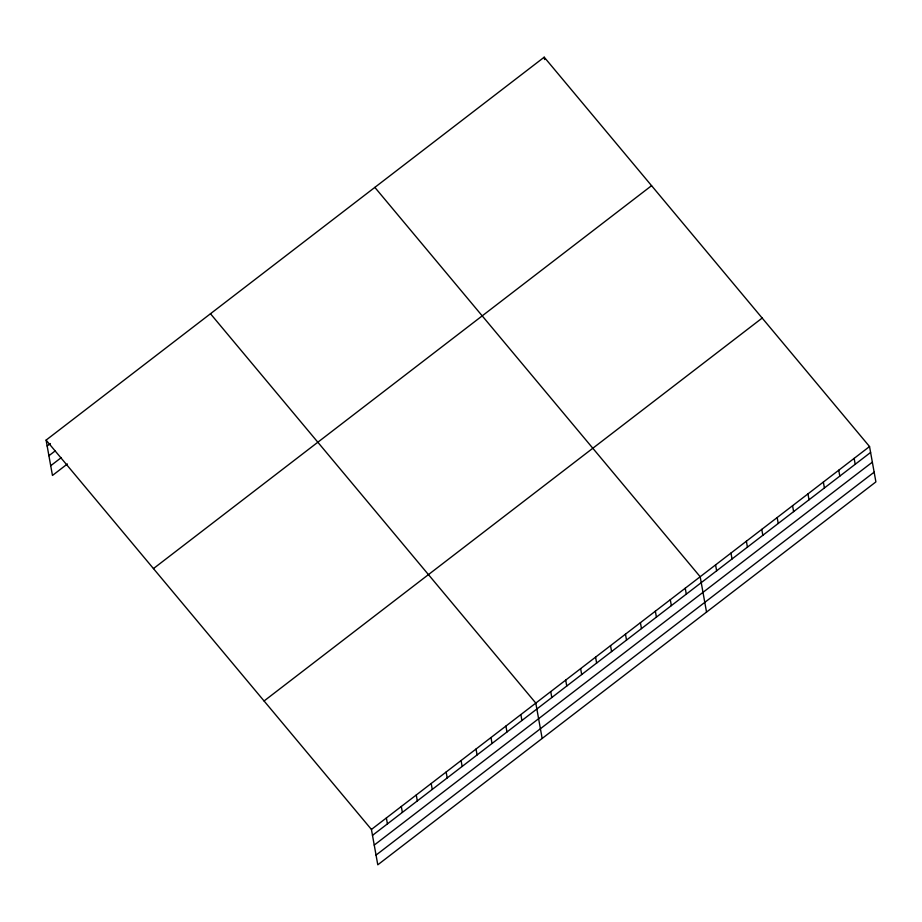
<?xml version="1.0" encoding="UTF-8"?>
<svg xmlns="http://www.w3.org/2000/svg" width="922" height="922" viewBox="0 0 922 922"><rect width="100%" height="100%" fill="white"/><g stroke="black" fill="none" stroke-linecap="round" stroke-linejoin="round"><path stroke-width="1.38" d="M46.1 440.105L544.211 57.187L869.538 446.548L875.9 481.895L377.79 864.813L371.428 829.454L46.1 440.105L52.462 475.452L67.398 463.962M47.16 446.006L50.364 443.551M48.912 455.733L55.32 450.8M50.71 465.737L61.382 457.531M153.455 568.586L651.577 185.679M264.072 700.974L762.183 318.055M371.428 829.454L869.538 446.548M372.488 835.367L870.599 452.448M374.24 845.082L872.35 462.164M376.038 855.097L874.148 472.179M374.851 187.385L700.178 576.734L706.54 612.081M210.481 313.745L535.797 703.094L542.159 738.453M854.141 458.384L855.201 464.285M838.743 470.22L839.815 476.121M823.346 482.056L824.418 487.957M807.96 493.892L809.02 499.793M792.563 505.729L793.623 511.629M777.165 517.553L778.226 523.466M761.768 529.389L762.828 535.302M746.371 541.226L747.431 547.138M730.973 553.062L732.033 558.974M715.576 564.898L716.636 570.81M685.242 588.224L686.302 594.125M670.294 599.715L671.354 605.616M655.346 611.194L656.418 617.106M544.211 57.187L544.637 59.55M640.41 622.684L641.47 628.597M625.462 634.175L626.522 640.075M610.525 645.665L611.586 651.566M595.577 657.144L596.638 663.056M580.63 668.634L581.701 674.547M565.693 680.125L566.753 686.026M550.745 691.615L551.805 697.516M520.861 714.585L521.921 720.497M505.913 726.075L506.973 731.976M490.977 737.565L492.037 743.466M476.029 749.044L477.089 754.957M461.081 760.535L462.153 766.447M446.144 772.025L447.205 777.926M431.196 783.504L432.257 789.416M416.26 794.995L417.32 800.907M401.312 806.485L402.372 812.397M386.364 817.975L387.436 823.876"/></g></svg>
